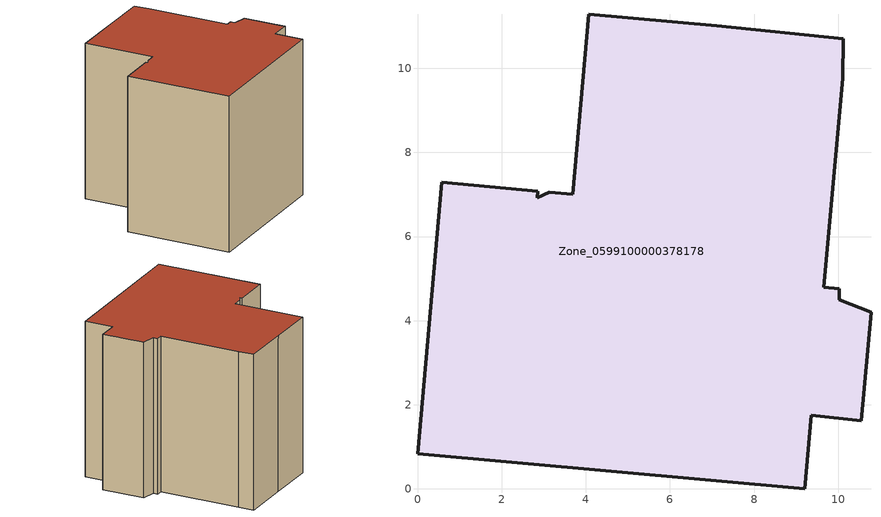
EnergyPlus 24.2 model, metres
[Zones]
Zone_0599100000378178
 floor ground (C_G): 2.84,6.93 3.13,7.06 3.69,7.01 4.07,11.29 7.11,11.01 10.12,10.7 10.1,9.77 9.65,4.8 10.03,4.76 10.02,4.5 10.78,4.2 10.55,1.63 9.36,1.76 9.2,0 0,0.83 0.58,7.29 2.86,7.08 z0
 wall outside (C_F): 0,0.83 9.2,0 9.36,1.76 10.55,1.63 10.78,4.2 10.02,4.5 10.03,4.76 9.65,4.8 10.1,9.77 10.12,10.7 7.11,11.01 4.07,11.29 3.69,7.01 3.13,7.06 2.84,6.93 2.86,7.08 0.58,7.29 0,0.83 z0:9.63
 roof outside (C_R): 2.84,6.93 2.86,7.08 0.58,7.29 0,0.83 9.2,0 9.36,1.76 10.55,1.63 10.78,4.2 10.02,4.5 10.03,4.76 9.65,4.8 10.1,9.77 10.12,10.7 7.11,11.01 4.07,11.29 3.69,7.01 3.13,7.06 z9.63
[BUILDING]
Pand.0599100000378178: North Axis=0; Terrain=City; Loads Convergence Tolerance Value=0.04; Temperature Convergence Tolerance Value=0.4; Solar Distribution=FullExterior; Maximum Number of Warmup Days=25; Minimum Number of Warmup Days=1
[Site:Location]
Rotterdam.The.Hague.AP_ZH_NLD Design_Conditions: Latitude=51.96; Longitude=4.45; Time Zone=1; Elevation=-4.5
[SITE:GROUNDTEMPERATURE:BUILDINGSURFACE]
18, 18, 18, 18, 18, 18, 18, 18, 18, 18, 18, 18
[MATERIAL] Thermal Absorptance=0.9; Solar Absorptance=0.7; Visible Absorptance=0.7
Name | Roughness | Thickness | Conductivity | Density | Specific Heat
G.TC.1992-2005 | MediumSmooth | 0.15 | 0.06 | 540 | 1210
F.TC.1992-2005 | Rough | 0.3 | 0.12 | 1920 | 840
R.TC.1992-2005 | MediumRough | 0.2 | 0.08 | 1500 | 1000
[CONSTRUCTION]
C_G: G.TC.1992-2005
C_F: F.TC.1992-2005
C_R: R.TC.1992-2005
[ZONE]
Zone_0599100000378178: Type=1; Multiplier=1; Ceiling Height=Autocalculate; Volume=Autocalculate; Floor Area=autocalculate; Part of Total Floor Area=Yes
[ZONEINFILTRATION:DESIGNFLOWRATE]
Infil_Zone_0599100000378178: Zone or ZoneList or Space or SpaceList=Zone_0599100000378178; Schedule=AlwaysOn; Design Flow Rate Calculation Method=Flow/Area; Flow Rate per Floor Area=0.0015; Constant Term Coefficient=1; Temperature Term Coefficient=0; Velocity Term Coefficient=0; Velocity Squared Term Coefficient=0
[HVACTEMPLATE:ZONE:IDEALLOADSAIRSYSTEM]
Zone_0599100000378178: Maximum Heating Supply Air Temperature=50; Minimum Cooling Supply Air Temperature=13; Maximum Heating Supply Air Humidity Ratio=0.0156; Minimum Cooling Supply Air Humidity Ratio=0.0077; Heating Limit=NoLimit; Cooling Limit=NoLimit; Dehumidification Control Type=ConstantSensibleHeatRatio; Cooling Sensible Heat Ratio=0.7; Dehumidification Setpoint=60; Humidification Control Type=None; Humidification Setpoint=30; Outdoor Air Method=None; Outdoor Air Flow Rate per Person=0.00944; Outdoor Air Flow Rate per Zone Floor Area=0; Outdoor Air Flow Rate per Zone=0; Demand Controlled Ventilation Type=None; Outdoor Air Economizer Type=NoEconomizer; Heat Recovery Type=None; Sensible Heat Recovery Effectiveness=0.7; Latent Heat Recovery Effectiveness=0.65
[ZONECONTROL:THERMOSTAT]
ThermostatControl_Zone_0599100000378178: Zone or ZoneList=Zone_0599100000378178; Control Type Schedule=DualSetpointControlType; Control 1=Thermostat_Zone_0599100000378178; Temperature Difference Between Cutout And Setpoint=0
[THERMOSTATSETPOINT:DUALSETPOINT]
Thermostat_Zone_0599100000378178: Heating Setpoint Temperature Schedule=HeatingSetpoint_Zone_0599100000378178; Cooling Setpoint Temperature Schedule=CoolingSetpoint_Zone_0599100000378178
[SCHEDULE:COMPACT]
HeatingSetpoint_Zone_0599100000378178: Through: 12/31, For: AllDays, Until: 24:00, 21
CoolingSetpoint_Zone_0599100000378178: Through: 12/31, For: AllDays, Until: 24:00, 24
DualSetpointControlType: Through: 12/31, For: AllDays, Until: 24:00, 4
AlwaysOn: Through: 12/31, For: AllDays, Until: 24:00, 1
